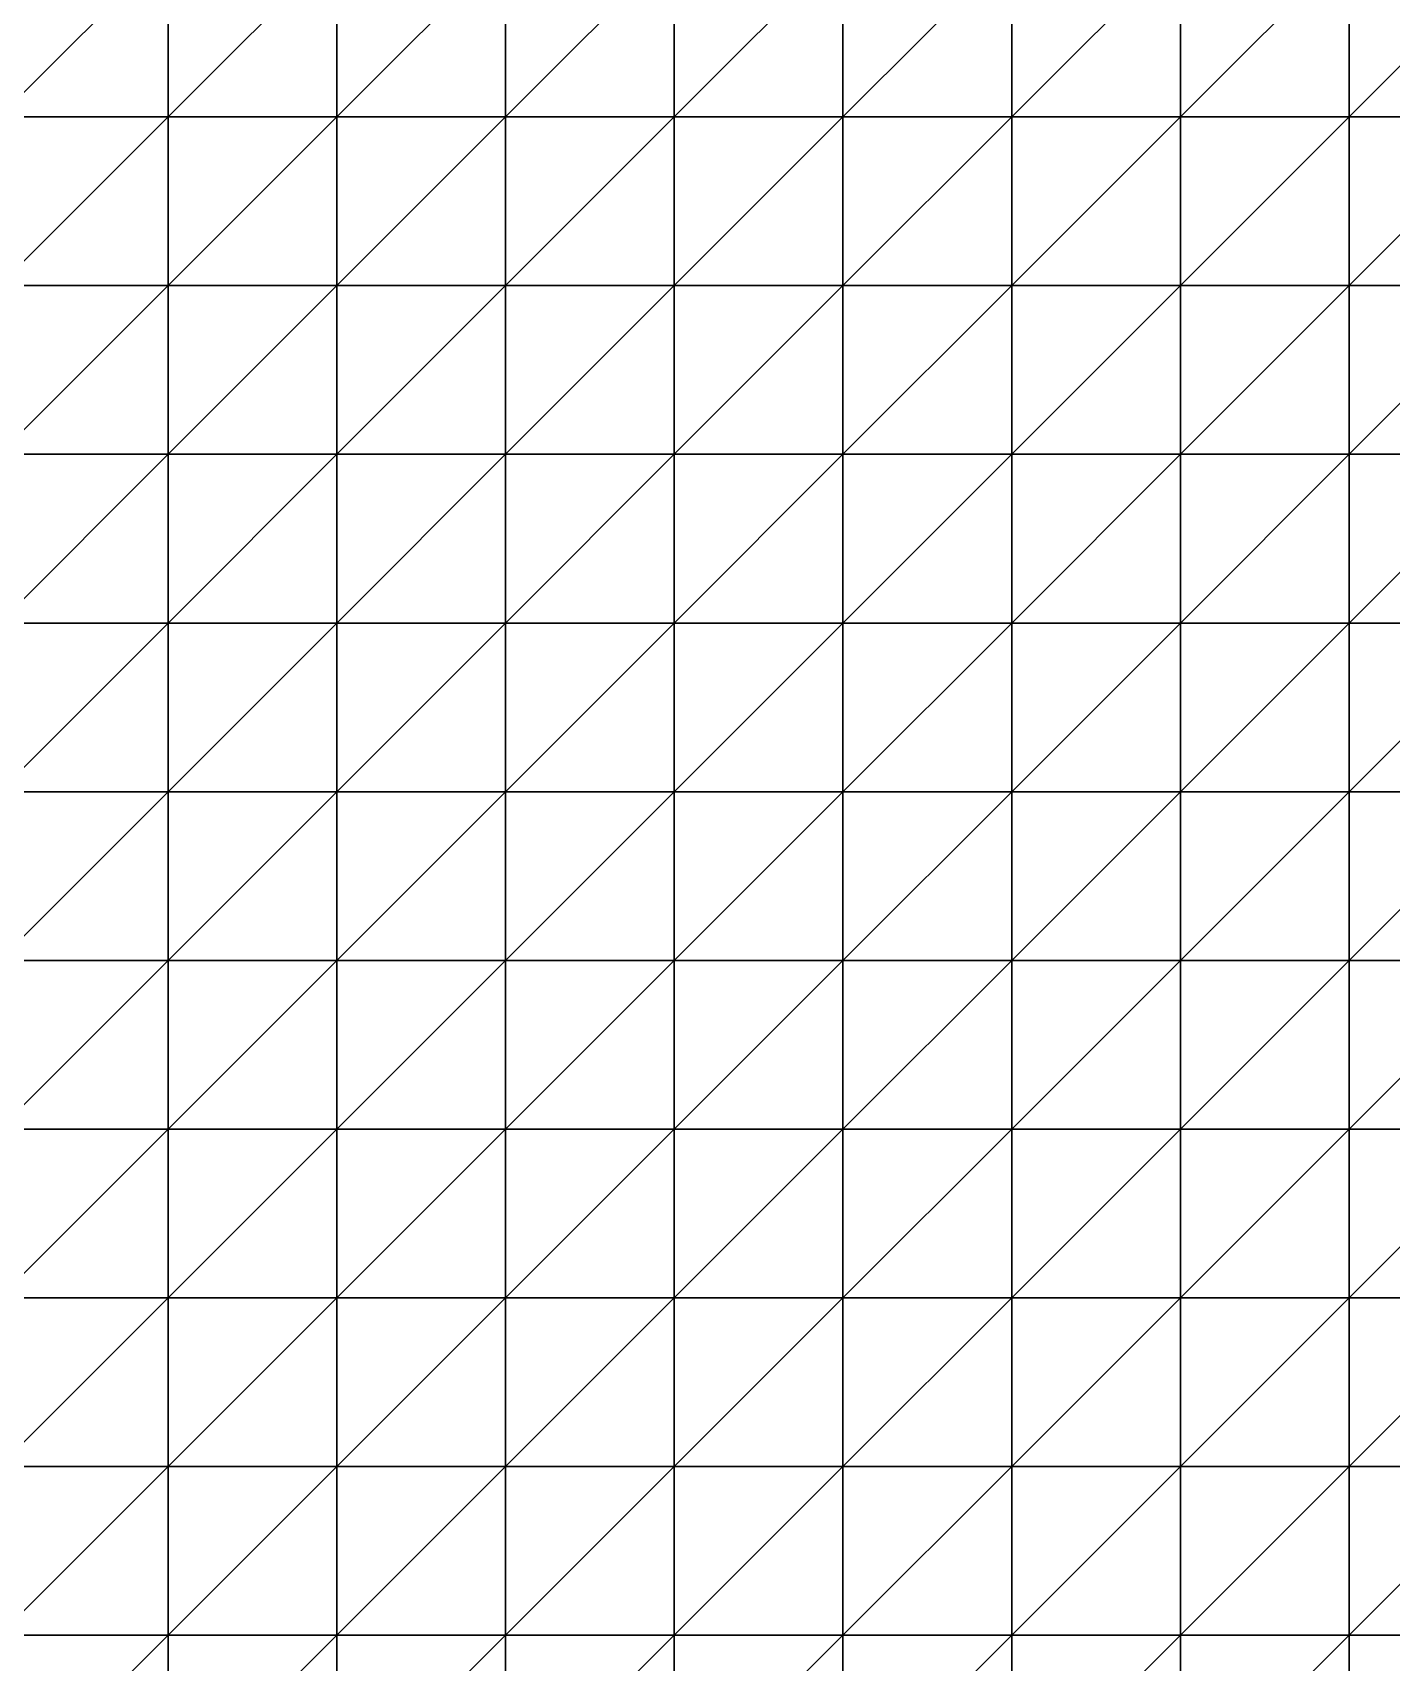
# Model space of a CAD drawing. Extents: x 292020 to 295740, y 4557680 to 4560040.
# Drawn here: x 294024 to 294185, y 4559276.8 to 4559470 of the extents above; entities that cross this region are included whole.
import ezdxf

# ---------------------------------------------------------------- set-up
doc = ezdxf.new("R2010")
doc.units = 0
doc.layers.add('RUN201_4_-_RUN201_NODOMAIN5_20X', color=7, linetype='CONTINUOUS')

msp = doc.modelspace()

# ---------------------------------------------------------------- linework, layer by layer
at = {"layer": 'RUN201_4_-_RUN201_NODOMAIN5_20X'}
for points in [[(294020, 4559480, 1880), (294020, 4559460, 1880), (294040, 4559480, 1880)], [(294040, 4559480, 1880), (294020, 4559460, 1880), (294040, 4559460, 1880)], [(294040, 4559480, 1940), (294020, 4559460, 1940), (294020, 4559480, 1940)], [(294040, 4559460, 1940), (294020, 4559460, 1940), (294040, 4559480, 1940)], [(294040, 4559460, 1880), (294040, 4559460, 1900), (294040, 4559480, 1880)], [(294040, 4559480, 1880), (294040, 4559460, 1900), (294040, 4559480, 1900)], [(294040, 4559480, 1900), (294040, 4559460, 1900), (294060, 4559480, 1900)], [(294060, 4559480, 1900), (294040, 4559460, 1900), (294060, 4559460, 1900)], [(294060, 4559480, 1940), (294040, 4559460, 1940), (294040, 4559480, 1940)], [(294060, 4559460, 1940), (294040, 4559460, 1940), (294060, 4559480, 1940)], [(294060, 4559480, 1900), (294060, 4559460, 1900), (294080, 4559480, 1900)], [(294080, 4559480, 1900), (294060, 4559460, 1900), (294080, 4559460, 1900)], [(294080, 4559480, 1940), (294060, 4559460, 1940), (294060, 4559480, 1940)], [(294080, 4559460, 1940), (294060, 4559460, 1940), (294080, 4559480, 1940)], [(294080, 4559480, 1900), (294080, 4559460, 1900), (294100, 4559480, 1900)], [(294100, 4559480, 1900), (294080, 4559460, 1900), (294100, 4559460, 1900)], [(294100, 4559480, 1940), (294080, 4559460, 1940), (294080, 4559480, 1940)], [(294100, 4559460, 1940), (294080, 4559460, 1940), (294100, 4559480, 1940)], [(294100, 4559480, 1900), (294100, 4559460, 1900), (294120, 4559480, 1900)], [(294120, 4559480, 1900), (294100, 4559460, 1900), (294120, 4559460, 1900)], [(294120, 4559480, 1940), (294100, 4559460, 1940), (294100, 4559480, 1940)], [(294120, 4559460, 1940), (294100, 4559460, 1940), (294120, 4559480, 1940)], [(294120, 4559480, 1900), (294120, 4559460, 1900), (294140, 4559480, 1900)], [(294140, 4559480, 1900), (294120, 4559460, 1900), (294140, 4559460, 1900)], [(294140, 4559480, 1940), (294120, 4559460, 1940), (294120, 4559480, 1940)], [(294140, 4559460, 1940), (294120, 4559460, 1940), (294140, 4559480, 1940)], [(294140, 4559480, 1880), (294140, 4559460, 1880), (294160, 4559480, 1880)], [(294160, 4559480, 1880), (294140, 4559460, 1880), (294160, 4559460, 1880)], [(294140, 4559480, 1880), (294140, 4559460, 1900), (294140, 4559460, 1880)], [(294140, 4559480, 1900), (294140, 4559460, 1900), (294140, 4559480, 1880)], [(294160, 4559480, 1940), (294140, 4559460, 1940), (294140, 4559480, 1940)], [(294160, 4559460, 1940), (294140, 4559460, 1940), (294160, 4559480, 1940)], [(294160, 4559480, 1880), (294160, 4559460, 1880), (294180, 4559480, 1880)], [(294180, 4559480, 1880), (294160, 4559460, 1880), (294180, 4559460, 1880)], [(294180, 4559480, 1920), (294160, 4559460, 1920), (294160, 4559480, 1920)], [(294180, 4559460, 1920), (294160, 4559460, 1920), (294180, 4559480, 1920)], [(294160, 4559460, 1920), (294160, 4559460, 1940), (294160, 4559480, 1920)], [(294160, 4559480, 1920), (294160, 4559460, 1940), (294160, 4559480, 1940)], [(294180, 4559480, 1860), (294180, 4559460, 1860), (294200, 4559480, 1860)], [(294200, 4559480, 1860), (294180, 4559460, 1860), (294200, 4559460, 1860)], [(294180, 4559480, 1860), (294180, 4559460, 1880), (294180, 4559460, 1860)], [(294180, 4559480, 1880), (294180, 4559460, 1880), (294180, 4559480, 1860)], [(294200, 4559480, 1920), (294180, 4559460, 1920), (294180, 4559480, 1920)], [(294200, 4559460, 1920), (294180, 4559460, 1920), (294200, 4559480, 1920)], [(294020, 4559460, 1860), (294020, 4559440, 1860), (294040, 4559460, 1860)], [(294040, 4559460, 1860), (294020, 4559440, 1860), (294040, 4559440, 1860)], [(294040, 4559460, 1860), (294020, 4559460, 1880), (294020, 4559460, 1860)], [(294040, 4559460, 1880), (294020, 4559460, 1880), (294040, 4559460, 1860)], [(294040, 4559460, 1940), (294020, 4559440, 1940), (294020, 4559460, 1940)], [(294040, 4559440, 1940), (294020, 4559440, 1940), (294040, 4559460, 1940)], [(294040, 4559440, 1860), (294040, 4559440, 1880), (294040, 4559460, 1860)], [(294040, 4559460, 1860), (294040, 4559440, 1880), (294040, 4559460, 1880)], [(294040, 4559460, 1880), (294040, 4559440, 1880), (294060, 4559460, 1880)], [(294060, 4559460, 1880), (294040, 4559440, 1880), (294060, 4559440, 1880)], [(294060, 4559460, 1880), (294040, 4559460, 1900), (294040, 4559460, 1880)], [(294060, 4559460, 1900), (294040, 4559460, 1900), (294060, 4559460, 1880)], [(294060, 4559460, 1940), (294040, 4559440, 1940), (294040, 4559460, 1940)], [(294060, 4559440, 1940), (294040, 4559440, 1940), (294060, 4559460, 1940)], [(294060, 4559460, 1880), (294060, 4559440, 1880), (294080, 4559460, 1880)], [(294080, 4559460, 1880), (294060, 4559440, 1880), (294080, 4559440, 1880)], [(294080, 4559460, 1880), (294060, 4559460, 1900), (294060, 4559460, 1880)], [(294080, 4559460, 1900), (294060, 4559460, 1900), (294080, 4559460, 1880)], [(294080, 4559460, 1940), (294060, 4559440, 1940), (294060, 4559460, 1940)], [(294080, 4559440, 1940), (294060, 4559440, 1940), (294080, 4559460, 1940)], [(294080, 4559460, 1880), (294080, 4559440, 1880), (294100, 4559460, 1880)], [(294100, 4559460, 1880), (294080, 4559440, 1880), (294100, 4559440, 1880)], [(294100, 4559460, 1880), (294080, 4559460, 1900), (294080, 4559460, 1880)], [(294100, 4559460, 1900), (294080, 4559460, 1900), (294100, 4559460, 1880)], [(294100, 4559460, 1940), (294080, 4559440, 1940), (294080, 4559460, 1940)], [(294100, 4559440, 1940), (294080, 4559440, 1940), (294100, 4559460, 1940)], [(294100, 4559440, 1880), (294100, 4559440, 1900), (294100, 4559460, 1880)], [(294100, 4559460, 1880), (294100, 4559440, 1900), (294100, 4559460, 1900)], [(294100, 4559460, 1900), (294100, 4559440, 1900), (294120, 4559460, 1900)], [(294120, 4559460, 1900), (294100, 4559440, 1900), (294120, 4559440, 1900)], [(294120, 4559460, 1940), (294100, 4559440, 1940), (294100, 4559460, 1940)], [(294120, 4559440, 1940), (294100, 4559440, 1940), (294120, 4559460, 1940)], [(294120, 4559460, 1900), (294120, 4559440, 1900), (294140, 4559460, 1900)], [(294140, 4559460, 1900), (294120, 4559440, 1900), (294140, 4559440, 1900)], [(294140, 4559460, 1940), (294120, 4559440, 1940), (294120, 4559460, 1940)], [(294140, 4559440, 1940), (294120, 4559440, 1940), (294140, 4559460, 1940)], [(294140, 4559460, 1880), (294140, 4559440, 1880), (294160, 4559460, 1880)], [(294160, 4559460, 1880), (294140, 4559440, 1880), (294160, 4559440, 1880)], [(294140, 4559460, 1880), (294140, 4559440, 1900), (294140, 4559440, 1880)], [(294140, 4559460, 1900), (294140, 4559440, 1900), (294140, 4559460, 1880)], [(294160, 4559460, 1940), (294140, 4559440, 1940), (294140, 4559460, 1940)], [(294160, 4559440, 1940), (294140, 4559440, 1940), (294160, 4559460, 1940)], [(294160, 4559460, 1860), (294160, 4559440, 1860), (294180, 4559460, 1860)], [(294180, 4559460, 1860), (294160, 4559440, 1860), (294180, 4559440, 1860)], [(294180, 4559460, 1860), (294160, 4559460, 1880), (294160, 4559460, 1860)], [(294180, 4559460, 1880), (294160, 4559460, 1880), (294180, 4559460, 1860)], [(294160, 4559460, 1860), (294160, 4559440, 1880), (294160, 4559440, 1860)], [(294160, 4559460, 1880), (294160, 4559440, 1880), (294160, 4559460, 1860)], [(294180, 4559460, 1920), (294160, 4559440, 1920), (294160, 4559460, 1920)], [(294180, 4559440, 1920), (294160, 4559440, 1920), (294180, 4559460, 1920)], [(294160, 4559440, 1920), (294160, 4559440, 1940), (294160, 4559460, 1920)], [(294160, 4559460, 1920), (294160, 4559440, 1940), (294160, 4559460, 1940)], [(294180, 4559460, 1840), (294180, 4559440, 1840), (294200, 4559460, 1840)], [(294200, 4559460, 1840), (294180, 4559440, 1840), (294200, 4559440, 1840)], [(294200, 4559460, 1840), (294180, 4559460, 1860), (294180, 4559460, 1840)], [(294200, 4559460, 1860), (294180, 4559460, 1860), (294200, 4559460, 1840)], [(294180, 4559460, 1840), (294180, 4559440, 1860), (294180, 4559440, 1840)], [(294180, 4559460, 1860), (294180, 4559440, 1860), (294180, 4559460, 1840)], [(294200, 4559460, 1920), (294180, 4559440, 1920), (294180, 4559460, 1920)], [(294200, 4559440, 1920), (294180, 4559440, 1920), (294200, 4559460, 1920)], [(294020, 4559440, 1840), (294020, 4559420, 1840), (294040, 4559440, 1840)], [(294040, 4559440, 1840), (294020, 4559420, 1840), (294040, 4559420, 1840)], [(294040, 4559440, 1840), (294020, 4559440, 1860), (294020, 4559440, 1840)], [(294040, 4559440, 1860), (294020, 4559440, 1860), (294040, 4559440, 1840)], [(294040, 4559440, 1940), (294020, 4559420, 1940), (294020, 4559440, 1940)], [(294040, 4559420, 1940), (294020, 4559420, 1940), (294040, 4559440, 1940)], [(294040, 4559420, 1840), (294040, 4559420, 1860), (294040, 4559440, 1840)], [(294040, 4559440, 1840), (294040, 4559420, 1860), (294040, 4559440, 1860)], [(294040, 4559440, 1860), (294040, 4559420, 1860), (294060, 4559440, 1860)], [(294060, 4559440, 1860), (294040, 4559420, 1860), (294060, 4559420, 1860)], [(294060, 4559440, 1860), (294040, 4559440, 1880), (294040, 4559440, 1860)], [(294060, 4559440, 1880), (294040, 4559440, 1880), (294060, 4559440, 1860)], [(294060, 4559440, 1940), (294040, 4559420, 1940), (294040, 4559440, 1940)], [(294060, 4559420, 1940), (294040, 4559420, 1940), (294060, 4559440, 1940)], [(294060, 4559440, 1860), (294060, 4559420, 1860), (294080, 4559440, 1860)], [(294080, 4559440, 1860), (294060, 4559420, 1860), (294080, 4559420, 1860)], [(294080, 4559440, 1860), (294060, 4559440, 1880), (294060, 4559440, 1860)], [(294080, 4559440, 1880), (294060, 4559440, 1880), (294080, 4559440, 1860)], [(294080, 4559440, 1940), (294060, 4559420, 1940), (294060, 4559440, 1940)], [(294080, 4559420, 1940), (294060, 4559420, 1940), (294080, 4559440, 1940)], [(294080, 4559420, 1860), (294080, 4559420, 1880), (294080, 4559440, 1860)], [(294080, 4559440, 1860), (294080, 4559420, 1880), (294080, 4559440, 1880)], [(294080, 4559440, 1880), (294080, 4559420, 1880), (294100, 4559440, 1880)], [(294100, 4559440, 1880), (294080, 4559420, 1880), (294100, 4559420, 1880)], [(294100, 4559440, 1940), (294080, 4559420, 1940), (294080, 4559440, 1940)], [(294100, 4559420, 1940), (294080, 4559420, 1940), (294100, 4559440, 1940)], [(294100, 4559440, 1880), (294100, 4559420, 1880), (294120, 4559440, 1880)], [(294120, 4559440, 1880), (294100, 4559420, 1880), (294120, 4559420, 1880)], [(294120, 4559440, 1880), (294100, 4559440, 1900), (294100, 4559440, 1880)], [(294120, 4559440, 1900), (294100, 4559440, 1900), (294120, 4559440, 1880)], [(294120, 4559440, 1940), (294100, 4559420, 1940), (294100, 4559440, 1940)], [(294120, 4559420, 1940), (294100, 4559420, 1940), (294120, 4559440, 1940)], [(294120, 4559420, 1880), (294120, 4559420, 1900), (294120, 4559440, 1880)], [(294120, 4559440, 1880), (294120, 4559420, 1900), (294120, 4559440, 1900)], [(294120, 4559440, 1900), (294120, 4559420, 1900), (294140, 4559440, 1900)], [(294140, 4559440, 1900), (294120, 4559420, 1900), (294140, 4559420, 1900)], [(294140, 4559440, 1940), (294120, 4559420, 1940), (294120, 4559440, 1940)], [(294140, 4559420, 1940), (294120, 4559420, 1940), (294140, 4559440, 1940)], [(294140, 4559440, 1880), (294140, 4559420, 1880), (294160, 4559440, 1880)], [(294160, 4559440, 1880), (294140, 4559420, 1880), (294160, 4559420, 1880)], [(294140, 4559440, 1880), (294140, 4559420, 1900), (294140, 4559420, 1880)], [(294140, 4559440, 1900), (294140, 4559420, 1900), (294140, 4559440, 1880)], [(294160, 4559440, 1940), (294140, 4559420, 1940), (294140, 4559440, 1940)], [(294160, 4559420, 1940), (294140, 4559420, 1940), (294160, 4559440, 1940)], [(294160, 4559440, 1860), (294160, 4559420, 1860), (294180, 4559440, 1860)], [(294180, 4559440, 1860), (294160, 4559420, 1860), (294180, 4559420, 1860)], [(294160, 4559440, 1860), (294160, 4559420, 1880), (294160, 4559420, 1860)], [(294160, 4559440, 1880), (294160, 4559420, 1880), (294160, 4559440, 1860)], [(294180, 4559440, 1920), (294160, 4559420, 1920), (294160, 4559440, 1920)], [(294180, 4559420, 1920), (294160, 4559420, 1920), (294180, 4559440, 1920)], [(294160, 4559420, 1920), (294160, 4559420, 1940), (294160, 4559440, 1920)], [(294160, 4559440, 1920), (294160, 4559420, 1940), (294160, 4559440, 1940)], [(294180, 4559440, 1840), (294180, 4559420, 1840), (294200, 4559440, 1840)], [(294200, 4559440, 1840), (294180, 4559420, 1840), (294200, 4559420, 1840)], [(294180, 4559440, 1840), (294180, 4559420, 1860), (294180, 4559420, 1840)], [(294180, 4559440, 1860), (294180, 4559420, 1860), (294180, 4559440, 1840)], [(294200, 4559440, 1920), (294180, 4559420, 1920), (294180, 4559440, 1920)], [(294200, 4559420, 1920), (294180, 4559420, 1920), (294200, 4559440, 1920)], [(294020, 4559420, 1820), (294020, 4559400, 1820), (294040, 4559420, 1820)], [(294040, 4559420, 1820), (294020, 4559400, 1820), (294040, 4559400, 1820)], [(294040, 4559420, 1820), (294020, 4559420, 1840), (294020, 4559420, 1820)], [(294040, 4559420, 1840), (294020, 4559420, 1840), (294040, 4559420, 1820)], [(294040, 4559420, 1940), (294020, 4559400, 1940), (294020, 4559420, 1940)], [(294040, 4559400, 1940), (294020, 4559400, 1940), (294040, 4559420, 1940)], [(294040, 4559400, 1820), (294040, 4559400, 1840), (294040, 4559420, 1820)], [(294040, 4559420, 1820), (294040, 4559400, 1840), (294040, 4559420, 1840)], [(294040, 4559420, 1840), (294040, 4559400, 1840), (294060, 4559420, 1840)], [(294060, 4559420, 1840), (294040, 4559400, 1840), (294060, 4559400, 1840)], [(294060, 4559420, 1840), (294040, 4559420, 1860), (294040, 4559420, 1840)], [(294060, 4559420, 1860), (294040, 4559420, 1860), (294060, 4559420, 1840)], [(294060, 4559420, 1940), (294040, 4559400, 1940), (294040, 4559420, 1940)], [(294060, 4559400, 1940), (294040, 4559400, 1940), (294060, 4559420, 1940)], [(294060, 4559420, 1840), (294060, 4559400, 1840), (294080, 4559420, 1840)], [(294080, 4559420, 1840), (294060, 4559400, 1840), (294080, 4559400, 1840)], [(294080, 4559420, 1840), (294060, 4559420, 1860), (294060, 4559420, 1840)], [(294080, 4559420, 1860), (294060, 4559420, 1860), (294080, 4559420, 1840)], [(294080, 4559420, 1940), (294060, 4559400, 1940), (294060, 4559420, 1940)], [(294080, 4559400, 1940), (294060, 4559400, 1940), (294080, 4559420, 1940)], [(294080, 4559400, 1840), (294080, 4559400, 1860), (294080, 4559420, 1840)], [(294080, 4559420, 1840), (294080, 4559400, 1860), (294080, 4559420, 1860)], [(294080, 4559420, 1860), (294080, 4559400, 1860), (294100, 4559420, 1860)], [(294100, 4559420, 1860), (294080, 4559400, 1860), (294100, 4559400, 1860)], [(294100, 4559420, 1860), (294080, 4559420, 1880), (294080, 4559420, 1860)], [(294100, 4559420, 1880), (294080, 4559420, 1880), (294100, 4559420, 1860)], [(294100, 4559420, 1940), (294080, 4559400, 1940), (294080, 4559420, 1940)], [(294100, 4559400, 1940), (294080, 4559400, 1940), (294100, 4559420, 1940)], [(294100, 4559400, 1860), (294100, 4559400, 1880), (294100, 4559420, 1860)], [(294100, 4559420, 1860), (294100, 4559400, 1880), (294100, 4559420, 1880)], [(294100, 4559420, 1880), (294100, 4559400, 1880), (294120, 4559420, 1880)], [(294120, 4559420, 1880), (294100, 4559400, 1880), (294120, 4559400, 1880)], [(294120, 4559420, 1940), (294100, 4559400, 1940), (294100, 4559420, 1940)], [(294120, 4559400, 1940), (294100, 4559400, 1940), (294120, 4559420, 1940)], [(294120, 4559420, 1880), (294120, 4559400, 1880), (294140, 4559420, 1880)], [(294140, 4559420, 1880), (294120, 4559400, 1880), (294140, 4559400, 1880)], [(294140, 4559420, 1880), (294120, 4559420, 1900), (294120, 4559420, 1880)], [(294140, 4559420, 1900), (294120, 4559420, 1900), (294140, 4559420, 1880)], [(294140, 4559420, 1940), (294120, 4559400, 1940), (294120, 4559420, 1940)], [(294140, 4559400, 1940), (294120, 4559400, 1940), (294140, 4559420, 1940)], [(294140, 4559420, 1860), (294140, 4559400, 1860), (294160, 4559420, 1860)], [(294160, 4559420, 1860), (294140, 4559400, 1860), (294160, 4559400, 1860)], [(294160, 4559420, 1860), (294140, 4559420, 1880), (294140, 4559420, 1860)], [(294160, 4559420, 1880), (294140, 4559420, 1880), (294160, 4559420, 1860)], [(294140, 4559420, 1860), (294140, 4559400, 1880), (294140, 4559400, 1860)], [(294140, 4559420, 1880), (294140, 4559400, 1880), (294140, 4559420, 1860)], [(294160, 4559420, 1920), (294140, 4559400, 1920), (294140, 4559420, 1920)], [(294160, 4559400, 1920), (294140, 4559400, 1920), (294160, 4559420, 1920)], [(294140, 4559400, 1920), (294140, 4559400, 1940), (294140, 4559420, 1920)], [(294140, 4559420, 1920), (294140, 4559400, 1940), (294140, 4559420, 1940)], [(294140, 4559420, 1920), (294140, 4559420, 1940), (294160, 4559420, 1920)], [(294160, 4559420, 1920), (294140, 4559420, 1940), (294160, 4559420, 1940)], [(294160, 4559420, 1840), (294160, 4559400, 1840), (294180, 4559420, 1840)], [(294180, 4559420, 1840), (294160, 4559400, 1840), (294180, 4559400, 1840)], [(294180, 4559420, 1840), (294160, 4559420, 1860), (294160, 4559420, 1840)], [(294180, 4559420, 1860), (294160, 4559420, 1860), (294180, 4559420, 1840)], [(294160, 4559420, 1840), (294160, 4559400, 1860), (294160, 4559400, 1840)], [(294160, 4559420, 1860), (294160, 4559400, 1860), (294160, 4559420, 1840)], [(294180, 4559420, 1920), (294160, 4559400, 1920), (294160, 4559420, 1920)], [(294180, 4559400, 1920), (294160, 4559400, 1920), (294180, 4559420, 1920)], [(294180, 4559420, 1820), (294180, 4559400, 1820), (294200, 4559420, 1820)], [(294200, 4559420, 1820), (294180, 4559400, 1820), (294200, 4559400, 1820)], [(294200, 4559420, 1820), (294180, 4559420, 1840), (294180, 4559420, 1820)], [(294200, 4559420, 1840), (294180, 4559420, 1840), (294200, 4559420, 1820)], [(294180, 4559420, 1820), (294180, 4559400, 1840), (294180, 4559400, 1820)], [(294180, 4559420, 1840), (294180, 4559400, 1840), (294180, 4559420, 1820)], [(294200, 4559420, 1920), (294180, 4559400, 1920), (294180, 4559420, 1920)], [(294200, 4559400, 1920), (294180, 4559400, 1920), (294200, 4559420, 1920)], [(294020, 4559400, 1800), (294020, 4559380, 1800), (294040, 4559400, 1800)], [(294040, 4559400, 1800), (294020, 4559380, 1800), (294040, 4559380, 1800)], [(294040, 4559400, 1800), (294020, 4559400, 1820), (294020, 4559400, 1800)], [(294040, 4559400, 1820), (294020, 4559400, 1820), (294040, 4559400, 1800)], [(294040, 4559400, 1940), (294020, 4559380, 1940), (294020, 4559400, 1940)], [(294040, 4559380, 1940), (294020, 4559380, 1940), (294040, 4559400, 1940)], [(294040, 4559380, 1800), (294040, 4559380, 1820), (294040, 4559400, 1800)], [(294040, 4559400, 1800), (294040, 4559380, 1820), (294040, 4559400, 1820)], [(294040, 4559400, 1820), (294040, 4559380, 1820), (294060, 4559400, 1820)], [(294060, 4559400, 1820), (294040, 4559380, 1820), (294060, 4559380, 1820)], [(294060, 4559400, 1820), (294040, 4559400, 1840), (294040, 4559400, 1820)], [(294060, 4559400, 1840), (294040, 4559400, 1840), (294060, 4559400, 1820)], [(294060, 4559400, 1940), (294040, 4559380, 1940), (294040, 4559400, 1940)], [(294060, 4559380, 1940), (294040, 4559380, 1940), (294060, 4559400, 1940)], [(294060, 4559380, 1820), (294060, 4559380, 1840), (294060, 4559400, 1820)], [(294060, 4559400, 1820), (294060, 4559380, 1840), (294060, 4559400, 1840)], [(294060, 4559400, 1840), (294060, 4559380, 1840), (294080, 4559400, 1840)], [(294080, 4559400, 1840), (294060, 4559380, 1840), (294080, 4559380, 1840)], [(294080, 4559400, 1940), (294060, 4559380, 1940), (294060, 4559400, 1940)], [(294080, 4559380, 1940), (294060, 4559380, 1940), (294080, 4559400, 1940)], [(294080, 4559400, 1840), (294080, 4559380, 1840), (294100, 4559400, 1840)], [(294100, 4559400, 1840), (294080, 4559380, 1840), (294100, 4559380, 1840)], [(294100, 4559400, 1840), (294080, 4559400, 1860), (294080, 4559400, 1840)], [(294100, 4559400, 1860), (294080, 4559400, 1860), (294100, 4559400, 1840)], [(294100, 4559400, 1940), (294080, 4559380, 1940), (294080, 4559400, 1940)], [(294100, 4559380, 1940), (294080, 4559380, 1940), (294100, 4559400, 1940)], [(294100, 4559380, 1840), (294100, 4559380, 1860), (294100, 4559400, 1840)], [(294100, 4559400, 1840), (294100, 4559380, 1860), (294100, 4559400, 1860)], [(294100, 4559400, 1860), (294100, 4559380, 1860), (294120, 4559400, 1860)], [(294120, 4559400, 1860), (294100, 4559380, 1860), (294120, 4559380, 1860)], [(294120, 4559400, 1860), (294100, 4559400, 1880), (294100, 4559400, 1860)], [(294120, 4559400, 1880), (294100, 4559400, 1880), (294120, 4559400, 1860)], [(294120, 4559400, 1940), (294100, 4559380, 1940), (294100, 4559400, 1940)], [(294120, 4559380, 1940), (294100, 4559380, 1940), (294120, 4559400, 1940)], [(294120, 4559400, 1860), (294120, 4559380, 1860), (294140, 4559400, 1860)], [(294140, 4559400, 1860), (294120, 4559380, 1860), (294140, 4559380, 1860)], [(294140, 4559400, 1860), (294120, 4559400, 1880), (294120, 4559400, 1860)], [(294140, 4559400, 1880), (294120, 4559400, 1880), (294140, 4559400, 1860)], [(294140, 4559400, 1940), (294120, 4559380, 1940), (294120, 4559400, 1940)], [(294140, 4559380, 1940), (294120, 4559380, 1940), (294140, 4559400, 1940)], [(294140, 4559400, 1860), (294140, 4559380, 1860), (294160, 4559400, 1860)], [(294160, 4559400, 1860), (294140, 4559380, 1860), (294160, 4559380, 1860)], [(294160, 4559400, 1920), (294140, 4559380, 1920), (294140, 4559400, 1920)], [(294160, 4559380, 1920), (294140, 4559380, 1920), (294160, 4559400, 1920)], [(294140, 4559380, 1920), (294140, 4559380, 1940), (294140, 4559400, 1920)], [(294140, 4559400, 1920), (294140, 4559380, 1940), (294140, 4559400, 1940)], [(294160, 4559400, 1840), (294160, 4559380, 1840), (294180, 4559400, 1840)], [(294180, 4559400, 1840), (294160, 4559380, 1840), (294180, 4559380, 1840)], [(294160, 4559400, 1840), (294160, 4559380, 1860), (294160, 4559380, 1840)], [(294160, 4559400, 1860), (294160, 4559380, 1860), (294160, 4559400, 1840)], [(294180, 4559400, 1920), (294160, 4559380, 1920), (294160, 4559400, 1920)], [(294180, 4559380, 1920), (294160, 4559380, 1920), (294180, 4559400, 1920)], [(294180, 4559400, 1820), (294180, 4559380, 1820), (294200, 4559400, 1820)], [(294200, 4559400, 1820), (294180, 4559380, 1820), (294200, 4559380, 1820)], [(294180, 4559400, 1820), (294180, 4559380, 1840), (294180, 4559380, 1820)], [(294180, 4559400, 1840), (294180, 4559380, 1840), (294180, 4559400, 1820)], [(294200, 4559400, 1920), (294180, 4559380, 1920), (294180, 4559400, 1920)], [(294200, 4559380, 1920), (294180, 4559380, 1920), (294200, 4559400, 1920)], [(294020, 4559380, 1780), (294020, 4559360, 1780), (294040, 4559380, 1780)], [(294040, 4559380, 1780), (294020, 4559360, 1780), (294040, 4559360, 1780)], [(294040, 4559380, 1780), (294020, 4559380, 1800), (294020, 4559380, 1780)], [(294040, 4559380, 1800), (294020, 4559380, 1800), (294040, 4559380, 1780)], [(294040, 4559380, 1940), (294020, 4559360, 1940), (294020, 4559380, 1940)], [(294040, 4559360, 1940), (294020, 4559360, 1940), (294040, 4559380, 1940)], [(294040, 4559360, 1780), (294040, 4559360, 1800), (294040, 4559380, 1780)], [(294040, 4559380, 1780), (294040, 4559360, 1800), (294040, 4559380, 1800)], [(294040, 4559380, 1800), (294040, 4559360, 1800), (294060, 4559380, 1800)], [(294060, 4559380, 1800), (294040, 4559360, 1800), (294060, 4559360, 1800)], [(294060, 4559380, 1800), (294040, 4559380, 1820), (294040, 4559380, 1800)], [(294060, 4559380, 1820), (294040, 4559380, 1820), (294060, 4559380, 1800)], [(294060, 4559380, 1940), (294040, 4559360, 1940), (294040, 4559380, 1940)], [(294060, 4559360, 1940), (294040, 4559360, 1940), (294060, 4559380, 1940)], [(294060, 4559360, 1800), (294060, 4559360, 1820), (294060, 4559380, 1800)], [(294060, 4559380, 1800), (294060, 4559360, 1820), (294060, 4559380, 1820)], [(294060, 4559380, 1820), (294060, 4559360, 1820), (294080, 4559380, 1820)], [(294080, 4559380, 1820), (294060, 4559360, 1820), (294080, 4559360, 1820)], [(294080, 4559380, 1820), (294060, 4559380, 1840), (294060, 4559380, 1820)], [(294080, 4559380, 1840), (294060, 4559380, 1840), (294080, 4559380, 1820)], [(294080, 4559380, 1940), (294060, 4559360, 1940), (294060, 4559380, 1940)], [(294080, 4559360, 1940), (294060, 4559360, 1940), (294080, 4559380, 1940)], [(294080, 4559360, 1820), (294080, 4559360, 1840), (294080, 4559380, 1820)], [(294080, 4559380, 1820), (294080, 4559360, 1840), (294080, 4559380, 1840)], [(294080, 4559380, 1840), (294080, 4559360, 1840), (294100, 4559380, 1840)], [(294100, 4559380, 1840), (294080, 4559360, 1840), (294100, 4559360, 1840)], [(294100, 4559380, 1940), (294080, 4559360, 1940), (294080, 4559380, 1940)], [(294100, 4559360, 1940), (294080, 4559360, 1940), (294100, 4559380, 1940)], [(294100, 4559380, 1840), (294100, 4559360, 1840), (294120, 4559380, 1840)], [(294120, 4559380, 1840), (294100, 4559360, 1840), (294120, 4559360, 1840)], [(294120, 4559380, 1840), (294100, 4559380, 1860), (294100, 4559380, 1840)], [(294120, 4559380, 1860), (294100, 4559380, 1860), (294120, 4559380, 1840)], [(294120, 4559380, 1940), (294100, 4559360, 1940), (294100, 4559380, 1940)], [(294120, 4559360, 1940), (294100, 4559360, 1940), (294120, 4559380, 1940)], [(294120, 4559360, 1840), (294120, 4559360, 1860), (294120, 4559380, 1840)], [(294120, 4559380, 1840), (294120, 4559360, 1860), (294120, 4559380, 1860)], [(294120, 4559380, 1860), (294120, 4559360, 1860), (294140, 4559380, 1860)], [(294140, 4559380, 1860), (294120, 4559360, 1860), (294140, 4559360, 1860)], [(294140, 4559380, 1940), (294120, 4559360, 1940), (294120, 4559380, 1940)], [(294140, 4559360, 1940), (294120, 4559360, 1940), (294140, 4559380, 1940)], [(294140, 4559380, 1840), (294140, 4559360, 1840), (294160, 4559380, 1840)], [(294160, 4559380, 1840), (294140, 4559360, 1840), (294160, 4559360, 1840)], [(294160, 4559380, 1840), (294140, 4559380, 1860), (294140, 4559380, 1840)], [(294160, 4559380, 1860), (294140, 4559380, 1860), (294160, 4559380, 1840)], [(294140, 4559380, 1840), (294140, 4559360, 1860), (294140, 4559360, 1840)], [(294140, 4559380, 1860), (294140, 4559360, 1860), (294140, 4559380, 1840)], [(294160, 4559380, 1920), (294140, 4559360, 1920), (294140, 4559380, 1920)], [(294160, 4559360, 1920), (294140, 4559360, 1920), (294160, 4559380, 1920)], [(294140, 4559360, 1920), (294140, 4559360, 1940), (294140, 4559380, 1920)], [(294140, 4559380, 1920), (294140, 4559360, 1940), (294140, 4559380, 1940)], [(294160, 4559380, 1820), (294160, 4559360, 1820), (294180, 4559380, 1820)], [(294180, 4559380, 1820), (294160, 4559360, 1820), (294180, 4559360, 1820)], [(294180, 4559380, 1820), (294160, 4559380, 1840), (294160, 4559380, 1820)], [(294180, 4559380, 1840), (294160, 4559380, 1840), (294180, 4559380, 1820)], [(294160, 4559380, 1820), (294160, 4559360, 1840), (294160, 4559360, 1820)], [(294160, 4559380, 1840), (294160, 4559360, 1840), (294160, 4559380, 1820)], [(294180, 4559380, 1920), (294160, 4559360, 1920), (294160, 4559380, 1920)], [(294180, 4559360, 1920), (294160, 4559360, 1920), (294180, 4559380, 1920)], [(294180, 4559380, 1800), (294180, 4559360, 1800), (294200, 4559380, 1800)], [(294200, 4559380, 1800), (294180, 4559360, 1800), (294200, 4559360, 1800)], [(294200, 4559380, 1800), (294180, 4559380, 1820), (294180, 4559380, 1800)], [(294200, 4559380, 1820), (294180, 4559380, 1820), (294200, 4559380, 1800)], [(294180, 4559380, 1800), (294180, 4559360, 1820), (294180, 4559360, 1800)], [(294180, 4559380, 1820), (294180, 4559360, 1820), (294180, 4559380, 1800)], [(294200, 4559380, 1920), (294180, 4559360, 1920), (294180, 4559380, 1920)], [(294200, 4559360, 1920), (294180, 4559360, 1920), (294200, 4559380, 1920)], [(294020, 4559360, 1780), (294020, 4559340, 1780), (294040, 4559360, 1780)], [(294040, 4559360, 1780), (294020, 4559340, 1780), (294040, 4559340, 1780)], [(294040, 4559360, 1920), (294020, 4559340, 1920), (294020, 4559360, 1920)], [(294040, 4559340, 1920), (294020, 4559340, 1920), (294040, 4559360, 1920)], [(294020, 4559360, 1920), (294020, 4559360, 1940), (294040, 4559360, 1920)], [(294040, 4559360, 1920), (294020, 4559360, 1940), (294040, 4559360, 1940)], [(294040, 4559360, 1780), (294040, 4559340, 1780), (294060, 4559360, 1780)], [(294060, 4559360, 1780), (294040, 4559340, 1780), (294060, 4559340, 1780)], [(294060, 4559360, 1780), (294040, 4559360, 1800), (294040, 4559360, 1780)], [(294060, 4559360, 1800), (294040, 4559360, 1800), (294060, 4559360, 1780)], [(294060, 4559360, 1920), (294040, 4559340, 1920), (294040, 4559360, 1920)], [(294060, 4559340, 1920), (294040, 4559340, 1920), (294060, 4559360, 1920)], [(294040, 4559360, 1920), (294040, 4559360, 1940), (294060, 4559360, 1920)], [(294060, 4559360, 1920), (294040, 4559360, 1940), (294060, 4559360, 1940)], [(294060, 4559340, 1780), (294060, 4559340, 1800), (294060, 4559360, 1780)], [(294060, 4559360, 1780), (294060, 4559340, 1800), (294060, 4559360, 1800)], [(294060, 4559360, 1800), (294060, 4559340, 1800), (294080, 4559360, 1800)], [(294080, 4559360, 1800), (294060, 4559340, 1800), (294080, 4559340, 1800)], [(294080, 4559360, 1800), (294060, 4559360, 1820), (294060, 4559360, 1800)], [(294080, 4559360, 1820), (294060, 4559360, 1820), (294080, 4559360, 1800)], [(294080, 4559360, 1920), (294060, 4559340, 1920), (294060, 4559360, 1920)], [(294080, 4559340, 1920), (294060, 4559340, 1920), (294080, 4559360, 1920)], [(294060, 4559360, 1920), (294060, 4559360, 1940), (294080, 4559360, 1920)], [(294080, 4559360, 1920), (294060, 4559360, 1940), (294080, 4559360, 1940)], [(294080, 4559340, 1800), (294080, 4559340, 1820), (294080, 4559360, 1800)], [(294080, 4559360, 1800), (294080, 4559340, 1820), (294080, 4559360, 1820)], [(294080, 4559360, 1820), (294080, 4559340, 1820), (294100, 4559360, 1820)], [(294100, 4559360, 1820), (294080, 4559340, 1820), (294100, 4559340, 1820)], [(294100, 4559360, 1820), (294080, 4559360, 1840), (294080, 4559360, 1820)], [(294100, 4559360, 1840), (294080, 4559360, 1840), (294100, 4559360, 1820)], [(294100, 4559360, 1920), (294080, 4559340, 1920), (294080, 4559360, 1920)], [(294100, 4559340, 1920), (294080, 4559340, 1920), (294100, 4559360, 1920)], [(294080, 4559360, 1920), (294080, 4559360, 1940), (294100, 4559360, 1920)], [(294100, 4559360, 1920), (294080, 4559360, 1940), (294100, 4559360, 1940)], [(294100, 4559360, 1820), (294100, 4559340, 1820), (294120, 4559360, 1820)], [(294120, 4559360, 1820), (294100, 4559340, 1820), (294120, 4559340, 1820)], [(294120, 4559360, 1820), (294100, 4559360, 1840), (294100, 4559360, 1820)], [(294120, 4559360, 1840), (294100, 4559360, 1840), (294120, 4559360, 1820)], [(294120, 4559360, 1920), (294100, 4559340, 1920), (294100, 4559360, 1920)], [(294120, 4559340, 1920), (294100, 4559340, 1920), (294120, 4559360, 1920)], [(294100, 4559360, 1920), (294100, 4559360, 1940), (294120, 4559360, 1920)], [(294120, 4559360, 1920), (294100, 4559360, 1940), (294120, 4559360, 1940)], [(294120, 4559340, 1820), (294120, 4559340, 1840), (294120, 4559360, 1820)], [(294120, 4559360, 1820), (294120, 4559340, 1840), (294120, 4559360, 1840)], [(294120, 4559360, 1840), (294120, 4559340, 1840), (294140, 4559360, 1840)], [(294140, 4559360, 1840), (294120, 4559340, 1840), (294140, 4559340, 1840)], [(294140, 4559360, 1840), (294120, 4559360, 1860), (294120, 4559360, 1840)], [(294140, 4559360, 1860), (294120, 4559360, 1860), (294140, 4559360, 1840)], [(294140, 4559360, 1920), (294120, 4559340, 1920), (294120, 4559360, 1920)], [(294140, 4559340, 1920), (294120, 4559340, 1920), (294140, 4559360, 1920)], [(294120, 4559360, 1920), (294120, 4559360, 1940), (294140, 4559360, 1920)], [(294140, 4559360, 1920), (294120, 4559360, 1940), (294140, 4559360, 1940)], [(294140, 4559360, 1820), (294140, 4559340, 1820), (294160, 4559360, 1820)], [(294160, 4559360, 1820), (294140, 4559340, 1820), (294160, 4559340, 1820)], [(294160, 4559360, 1820), (294140, 4559360, 1840), (294140, 4559360, 1820)], [(294160, 4559360, 1840), (294140, 4559360, 1840), (294160, 4559360, 1820)], [(294140, 4559360, 1820), (294140, 4559340, 1840), (294140, 4559340, 1820)], [(294140, 4559360, 1840), (294140, 4559340, 1840), (294140, 4559360, 1820)], [(294160, 4559360, 1920), (294140, 4559340, 1920), (294140, 4559360, 1920)], [(294160, 4559340, 1920), (294140, 4559340, 1920), (294160, 4559360, 1920)], [(294160, 4559360, 1800), (294160, 4559340, 1800), (294180, 4559360, 1800)], [(294180, 4559360, 1800), (294160, 4559340, 1800), (294180, 4559340, 1800)], [(294180, 4559360, 1800), (294160, 4559360, 1820), (294160, 4559360, 1800)], [(294180, 4559360, 1820), (294160, 4559360, 1820), (294180, 4559360, 1800)], [(294160, 4559360, 1800), (294160, 4559340, 1820), (294160, 4559340, 1800)], [(294160, 4559360, 1820), (294160, 4559340, 1820), (294160, 4559360, 1800)], [(294180, 4559360, 1920), (294160, 4559340, 1920), (294160, 4559360, 1920)], [(294180, 4559340, 1920), (294160, 4559340, 1920), (294180, 4559360, 1920)], [(294180, 4559360, 1800), (294180, 4559340, 1800), (294200, 4559360, 1800)], [(294200, 4559360, 1800), (294180, 4559340, 1800), (294200, 4559340, 1800)], [(294200, 4559360, 1920), (294180, 4559340, 1920), (294180, 4559360, 1920)], [(294200, 4559340, 1920), (294180, 4559340, 1920), (294200, 4559360, 1920)], [(294020, 4559340, 1780), (294020, 4559320, 1780), (294040, 4559340, 1780)], [(294040, 4559340, 1780), (294020, 4559320, 1780), (294040, 4559320, 1780)], [(294040, 4559340, 1920), (294020, 4559320, 1920), (294020, 4559340, 1920)], [(294040, 4559320, 1920), (294020, 4559320, 1920), (294040, 4559340, 1920)], [(294040, 4559340, 1780), (294040, 4559320, 1780), (294060, 4559340, 1780)], [(294060, 4559340, 1780), (294040, 4559320, 1780), (294060, 4559320, 1780)], [(294060, 4559340, 1920), (294040, 4559320, 1920), (294040, 4559340, 1920)], [(294060, 4559320, 1920), (294040, 4559320, 1920), (294060, 4559340, 1920)], [(294060, 4559340, 1780), (294060, 4559320, 1780), (294080, 4559340, 1780)], [(294080, 4559340, 1780), (294060, 4559320, 1780), (294080, 4559320, 1780)], [(294080, 4559340, 1780), (294060, 4559340, 1800), (294060, 4559340, 1780)], [(294080, 4559340, 1800), (294060, 4559340, 1800), (294080, 4559340, 1780)], [(294080, 4559340, 1920), (294060, 4559320, 1920), (294060, 4559340, 1920)], [(294080, 4559320, 1920), (294060, 4559320, 1920), (294080, 4559340, 1920)], [(294080, 4559320, 1780), (294080, 4559320, 1800), (294080, 4559340, 1780)], [(294080, 4559340, 1780), (294080, 4559320, 1800), (294080, 4559340, 1800)], [(294080, 4559340, 1800), (294080, 4559320, 1800), (294100, 4559340, 1800)], [(294100, 4559340, 1800), (294080, 4559320, 1800), (294100, 4559320, 1800)], [(294100, 4559340, 1800), (294080, 4559340, 1820), (294080, 4559340, 1800)], [(294100, 4559340, 1820), (294080, 4559340, 1820), (294100, 4559340, 1800)], [(294100, 4559340, 1920), (294080, 4559320, 1920), (294080, 4559340, 1920)], [(294100, 4559320, 1920), (294080, 4559320, 1920), (294100, 4559340, 1920)], [(294100, 4559340, 1800), (294100, 4559320, 1800), (294120, 4559340, 1800)], [(294120, 4559340, 1800), (294100, 4559320, 1800), (294120, 4559320, 1800)], [(294120, 4559340, 1800), (294100, 4559340, 1820), (294100, 4559340, 1800)], [(294120, 4559340, 1820), (294100, 4559340, 1820), (294120, 4559340, 1800)], [(294120, 4559340, 1920), (294100, 4559320, 1920), (294100, 4559340, 1920)], [(294120, 4559320, 1920), (294100, 4559320, 1920), (294120, 4559340, 1920)], [(294120, 4559320, 1800), (294120, 4559320, 1820), (294120, 4559340, 1800)], [(294120, 4559340, 1800), (294120, 4559320, 1820), (294120, 4559340, 1820)], [(294120, 4559340, 1820), (294120, 4559320, 1820), (294140, 4559340, 1820)], [(294140, 4559340, 1820), (294120, 4559320, 1820), (294140, 4559320, 1820)], [(294140, 4559340, 1820), (294120, 4559340, 1840), (294120, 4559340, 1820)], [(294140, 4559340, 1840), (294120, 4559340, 1840), (294140, 4559340, 1820)], [(294140, 4559340, 1920), (294120, 4559320, 1920), (294120, 4559340, 1920)], [(294140, 4559320, 1920), (294120, 4559320, 1920), (294140, 4559340, 1920)], [(294140, 4559340, 1800), (294140, 4559320, 1800), (294160, 4559340, 1800)], [(294160, 4559340, 1800), (294140, 4559320, 1800), (294160, 4559320, 1800)], [(294160, 4559340, 1800), (294140, 4559340, 1820), (294140, 4559340, 1800)], [(294160, 4559340, 1820), (294140, 4559340, 1820), (294160, 4559340, 1800)], [(294140, 4559340, 1800), (294140, 4559320, 1820), (294140, 4559320, 1800)], [(294140, 4559340, 1820), (294140, 4559320, 1820), (294140, 4559340, 1800)], [(294160, 4559340, 1920), (294140, 4559320, 1920), (294140, 4559340, 1920)], [(294160, 4559320, 1920), (294140, 4559320, 1920), (294160, 4559340, 1920)], [(294160, 4559340, 1800), (294160, 4559320, 1800), (294180, 4559340, 1800)], [(294180, 4559340, 1800), (294160, 4559320, 1800), (294180, 4559320, 1800)], [(294180, 4559340, 1920), (294160, 4559320, 1920), (294160, 4559340, 1920)], [(294180, 4559320, 1920), (294160, 4559320, 1920), (294180, 4559340, 1920)], [(294180, 4559340, 1800), (294180, 4559320, 1800), (294200, 4559340, 1800)], [(294200, 4559340, 1800), (294180, 4559320, 1800), (294200, 4559320, 1800)], [(294200, 4559340, 1920), (294180, 4559320, 1920), (294180, 4559340, 1920)], [(294200, 4559320, 1920), (294180, 4559320, 1920), (294200, 4559340, 1920)], [(294020, 4559320, 1780), (294020, 4559300, 1780), (294040, 4559320, 1780)], [(294040, 4559320, 1780), (294020, 4559300, 1780), (294040, 4559300, 1780)], [(294040, 4559320, 1920), (294020, 4559300, 1920), (294020, 4559320, 1920)], [(294040, 4559300, 1920), (294020, 4559300, 1920), (294040, 4559320, 1920)], [(294040, 4559320, 1760), (294040, 4559300, 1760), (294060, 4559320, 1760)], [(294060, 4559320, 1760), (294040, 4559300, 1760), (294060, 4559300, 1760)], [(294060, 4559320, 1760), (294040, 4559320, 1780), (294040, 4559320, 1760)], [(294060, 4559320, 1780), (294040, 4559320, 1780), (294060, 4559320, 1760)], [(294040, 4559320, 1760), (294040, 4559300, 1780), (294040, 4559300, 1760)], [(294040, 4559320, 1780), (294040, 4559300, 1780), (294040, 4559320, 1760)], [(294060, 4559320, 1920), (294040, 4559300, 1920), (294040, 4559320, 1920)], [(294060, 4559300, 1920), (294040, 4559300, 1920), (294060, 4559320, 1920)], [(294060, 4559320, 1760), (294060, 4559300, 1760), (294080, 4559320, 1760)], [(294080, 4559320, 1760), (294060, 4559300, 1760), (294080, 4559300, 1760)], [(294080, 4559320, 1760), (294060, 4559320, 1780), (294060, 4559320, 1760)], [(294080, 4559320, 1780), (294060, 4559320, 1780), (294080, 4559320, 1760)], [(294080, 4559320, 1920), (294060, 4559300, 1920), (294060, 4559320, 1920)], [(294080, 4559300, 1920), (294060, 4559300, 1920), (294080, 4559320, 1920)], [(294080, 4559300, 1760), (294080, 4559300, 1780), (294080, 4559320, 1760)], [(294080, 4559320, 1760), (294080, 4559300, 1780), (294080, 4559320, 1780)], [(294080, 4559320, 1780), (294080, 4559300, 1780), (294100, 4559320, 1780)], [(294100, 4559320, 1780), (294080, 4559300, 1780), (294100, 4559300, 1780)], [(294100, 4559320, 1780), (294080, 4559320, 1800), (294080, 4559320, 1780)], [(294100, 4559320, 1800), (294080, 4559320, 1800), (294100, 4559320, 1780)], [(294100, 4559320, 1920), (294080, 4559300, 1920), (294080, 4559320, 1920)], [(294100, 4559300, 1920), (294080, 4559300, 1920), (294100, 4559320, 1920)], [(294100, 4559320, 1780), (294100, 4559300, 1780), (294120, 4559320, 1780)], [(294120, 4559320, 1780), (294100, 4559300, 1780), (294120, 4559300, 1780)], [(294120, 4559320, 1780), (294100, 4559320, 1800), (294100, 4559320, 1780)], [(294120, 4559320, 1800), (294100, 4559320, 1800), (294120, 4559320, 1780)], [(294120, 4559320, 1920), (294100, 4559300, 1920), (294100, 4559320, 1920)], [(294120, 4559300, 1920), (294100, 4559300, 1920), (294120, 4559320, 1920)], [(294120, 4559300, 1780), (294120, 4559300, 1800), (294120, 4559320, 1780)], [(294120, 4559320, 1780), (294120, 4559300, 1800), (294120, 4559320, 1800)], [(294120, 4559320, 1800), (294120, 4559300, 1800), (294140, 4559320, 1800)], [(294140, 4559320, 1800), (294120, 4559300, 1800), (294140, 4559300, 1800)], [(294140, 4559320, 1800), (294120, 4559320, 1820), (294120, 4559320, 1800)], [(294140, 4559320, 1820), (294120, 4559320, 1820), (294140, 4559320, 1800)], [(294140, 4559320, 1920), (294120, 4559300, 1920), (294120, 4559320, 1920)], [(294140, 4559300, 1920), (294120, 4559300, 1920), (294140, 4559320, 1920)], [(294140, 4559320, 1780), (294140, 4559300, 1780), (294160, 4559320, 1780)], [(294160, 4559320, 1780), (294140, 4559300, 1780), (294160, 4559300, 1780)], [(294160, 4559320, 1780), (294140, 4559320, 1800), (294140, 4559320, 1780)], [(294160, 4559320, 1800), (294140, 4559320, 1800), (294160, 4559320, 1780)], [(294140, 4559320, 1780), (294140, 4559300, 1800), (294140, 4559300, 1780)], [(294140, 4559320, 1800), (294140, 4559300, 1800), (294140, 4559320, 1780)], [(294160, 4559320, 1920), (294140, 4559300, 1920), (294140, 4559320, 1920)], [(294160, 4559300, 1920), (294140, 4559300, 1920), (294160, 4559320, 1920)], [(294160, 4559300, 1780), (294160, 4559300, 1800), (294160, 4559320, 1780)], [(294160, 4559320, 1780), (294160, 4559300, 1800), (294160, 4559320, 1800)], [(294160, 4559320, 1800), (294160, 4559300, 1800), (294180, 4559320, 1800)], [(294180, 4559320, 1800), (294160, 4559300, 1800), (294180, 4559300, 1800)], [(294180, 4559320, 1920), (294160, 4559300, 1920), (294160, 4559320, 1920)], [(294180, 4559300, 1920), (294160, 4559300, 1920), (294180, 4559320, 1920)], [(294180, 4559320, 1800), (294180, 4559300, 1800), (294200, 4559320, 1800)], [(294200, 4559320, 1800), (294180, 4559300, 1800), (294200, 4559300, 1800)], [(294200, 4559320, 1920), (294180, 4559300, 1920), (294180, 4559320, 1920)], [(294200, 4559300, 1920), (294180, 4559300, 1920), (294200, 4559320, 1920)], [(294020, 4559300, 1780), (294020, 4559280, 1780), (294040, 4559300, 1780)], [(294040, 4559300, 1780), (294020, 4559280, 1780), (294040, 4559280, 1780)], [(294040, 4559300, 1920), (294020, 4559280, 1920), (294020, 4559300, 1920)], [(294040, 4559280, 1920), (294020, 4559280, 1920), (294040, 4559300, 1920)], [(294040, 4559300, 1760), (294040, 4559280, 1760), (294060, 4559300, 1760)], [(294060, 4559300, 1760), (294040, 4559280, 1760), (294060, 4559280, 1760)], [(294040, 4559300, 1760), (294040, 4559280, 1780), (294040, 4559280, 1760)], [(294040, 4559300, 1780), (294040, 4559280, 1780), (294040, 4559300, 1760)], [(294060, 4559300, 1920), (294040, 4559280, 1920), (294040, 4559300, 1920)], [(294060, 4559280, 1920), (294040, 4559280, 1920), (294060, 4559300, 1920)], [(294060, 4559300, 1760), (294060, 4559280, 1760), (294080, 4559300, 1760)], [(294080, 4559300, 1760), (294060, 4559280, 1760), (294080, 4559280, 1760)], [(294080, 4559300, 1920), (294060, 4559280, 1920), (294060, 4559300, 1920)], [(294080, 4559280, 1920), (294060, 4559280, 1920), (294080, 4559300, 1920)], [(294080, 4559300, 1760), (294080, 4559280, 1760), (294100, 4559300, 1760)], [(294100, 4559300, 1760), (294080, 4559280, 1760), (294100, 4559280, 1760)], [(294100, 4559300, 1760), (294080, 4559300, 1780), (294080, 4559300, 1760)], [(294100, 4559300, 1780), (294080, 4559300, 1780), (294100, 4559300, 1760)], [(294100, 4559300, 1920), (294080, 4559280, 1920), (294080, 4559300, 1920)], [(294100, 4559280, 1920), (294080, 4559280, 1920), (294100, 4559300, 1920)], [(294100, 4559300, 1760), (294100, 4559280, 1760), (294120, 4559300, 1760)], [(294120, 4559300, 1760), (294100, 4559280, 1760), (294120, 4559280, 1760)], [(294120, 4559300, 1760), (294100, 4559300, 1780), (294100, 4559300, 1760)], [(294120, 4559300, 1780), (294100, 4559300, 1780), (294120, 4559300, 1760)], [(294120, 4559300, 1920), (294100, 4559280, 1920), (294100, 4559300, 1920)], [(294120, 4559280, 1920), (294100, 4559280, 1920), (294120, 4559300, 1920)], [(294120, 4559280, 1760), (294120, 4559280, 1780), (294120, 4559300, 1760)], [(294120, 4559300, 1760), (294120, 4559280, 1780), (294120, 4559300, 1780)], [(294120, 4559300, 1780), (294120, 4559280, 1780), (294140, 4559300, 1780)], [(294140, 4559300, 1780), (294120, 4559280, 1780), (294140, 4559280, 1780)], [(294140, 4559300, 1780), (294120, 4559300, 1800), (294120, 4559300, 1780)], [(294140, 4559300, 1800), (294120, 4559300, 1800), (294140, 4559300, 1780)], [(294140, 4559300, 1920), (294120, 4559280, 1920), (294120, 4559300, 1920)], [(294140, 4559280, 1920), (294120, 4559280, 1920), (294140, 4559300, 1920)], [(294140, 4559300, 1760), (294140, 4559280, 1760), (294160, 4559300, 1760)], [(294160, 4559300, 1760), (294140, 4559280, 1760), (294160, 4559280, 1760)], [(294160, 4559300, 1760), (294140, 4559300, 1780), (294140, 4559300, 1760)], [(294160, 4559300, 1780), (294140, 4559300, 1780), (294160, 4559300, 1760)], [(294140, 4559300, 1760), (294140, 4559280, 1780), (294140, 4559280, 1760)], [(294140, 4559300, 1780), (294140, 4559280, 1780), (294140, 4559300, 1760)], [(294160, 4559300, 1920), (294140, 4559280, 1920), (294140, 4559300, 1920)], [(294160, 4559280, 1920), (294140, 4559280, 1920), (294160, 4559300, 1920)], [(294160, 4559280, 1760), (294160, 4559280, 1780), (294160, 4559300, 1760)], [(294160, 4559300, 1760), (294160, 4559280, 1780), (294160, 4559300, 1780)], [(294160, 4559300, 1780), (294160, 4559280, 1780), (294180, 4559300, 1780)], [(294180, 4559300, 1780), (294160, 4559280, 1780), (294180, 4559280, 1780)], [(294180, 4559300, 1780), (294160, 4559300, 1800), (294160, 4559300, 1780)], [(294180, 4559300, 1800), (294160, 4559300, 1800), (294180, 4559300, 1780)], [(294180, 4559300, 1920), (294160, 4559280, 1920), (294160, 4559300, 1920)], [(294180, 4559280, 1920), (294160, 4559280, 1920), (294180, 4559300, 1920)], [(294180, 4559280, 1780), (294180, 4559280, 1800), (294180, 4559300, 1780)], [(294180, 4559300, 1780), (294180, 4559280, 1800), (294180, 4559300, 1800)], [(294180, 4559300, 1800), (294180, 4559280, 1800), (294200, 4559300, 1800)], [(294200, 4559300, 1800), (294180, 4559280, 1800), (294200, 4559280, 1800)], [(294200, 4559300, 1920), (294180, 4559280, 1920), (294180, 4559300, 1920)], [(294200, 4559280, 1920), (294180, 4559280, 1920), (294200, 4559300, 1920)], [(294020, 4559280, 1780), (294020, 4559260, 1780), (294040, 4559280, 1780)], [(294040, 4559280, 1780), (294020, 4559260, 1780), (294040, 4559260, 1780)], [(294040, 4559280, 1920), (294020, 4559260, 1920), (294020, 4559280, 1920)], [(294040, 4559260, 1920), (294020, 4559260, 1920), (294040, 4559280, 1920)], [(294040, 4559280, 1760), (294040, 4559260, 1760), (294060, 4559280, 1760)], [(294060, 4559280, 1760), (294040, 4559260, 1760), (294060, 4559260, 1760)], [(294040, 4559280, 1760), (294040, 4559260, 1780), (294040, 4559260, 1760)], [(294040, 4559280, 1780), (294040, 4559260, 1780), (294040, 4559280, 1760)], [(294060, 4559280, 1920), (294040, 4559260, 1920), (294040, 4559280, 1920)], [(294060, 4559260, 1920), (294040, 4559260, 1920), (294060, 4559280, 1920)], [(294060, 4559280, 1760), (294060, 4559260, 1760), (294080, 4559280, 1760)], [(294080, 4559280, 1760), (294060, 4559260, 1760), (294080, 4559260, 1760)], [(294080, 4559280, 1920), (294060, 4559260, 1920), (294060, 4559280, 1920)], [(294080, 4559260, 1920), (294060, 4559260, 1920), (294080, 4559280, 1920)], [(294080, 4559280, 1760), (294080, 4559260, 1760), (294100, 4559280, 1760)], [(294100, 4559280, 1760), (294080, 4559260, 1760), (294100, 4559260, 1760)], [(294100, 4559280, 1920), (294080, 4559260, 1920), (294080, 4559280, 1920)], [(294100, 4559260, 1920), (294080, 4559260, 1920), (294100, 4559280, 1920)], [(294100, 4559280, 1760), (294100, 4559260, 1760), (294120, 4559280, 1760)], [(294120, 4559280, 1760), (294100, 4559260, 1760), (294120, 4559260, 1760)], [(294120, 4559280, 1920), (294100, 4559260, 1920), (294100, 4559280, 1920)], [(294120, 4559260, 1920), (294100, 4559260, 1920), (294120, 4559280, 1920)], [(294120, 4559280, 1760), (294120, 4559260, 1760), (294140, 4559280, 1760)], [(294140, 4559280, 1760), (294120, 4559260, 1760), (294140, 4559260, 1760)], [(294140, 4559280, 1760), (294120, 4559280, 1780), (294120, 4559280, 1760)], [(294140, 4559280, 1780), (294120, 4559280, 1780), (294140, 4559280, 1760)], [(294140, 4559280, 1920), (294120, 4559260, 1920), (294120, 4559280, 1920)], [(294140, 4559260, 1920), (294120, 4559260, 1920), (294140, 4559280, 1920)], [(294140, 4559280, 1760), (294140, 4559260, 1760), (294160, 4559280, 1760)], [(294160, 4559280, 1760), (294140, 4559260, 1760), (294160, 4559260, 1760)], [(294160, 4559280, 1920), (294140, 4559260, 1920), (294140, 4559280, 1920)], [(294160, 4559260, 1920), (294140, 4559260, 1920), (294160, 4559280, 1920)], [(294160, 4559280, 1760), (294160, 4559260, 1760), (294180, 4559280, 1760)], [(294180, 4559280, 1760), (294160, 4559260, 1760), (294180, 4559260, 1760)], [(294180, 4559280, 1760), (294160, 4559280, 1780), (294160, 4559280, 1760)], [(294180, 4559280, 1780), (294160, 4559280, 1780), (294180, 4559280, 1760)], [(294180, 4559280, 1920), (294160, 4559260, 1920), (294160, 4559280, 1920)], [(294180, 4559260, 1920), (294160, 4559260, 1920), (294180, 4559280, 1920)], [(294180, 4559260, 1760), (294180, 4559260, 1780), (294180, 4559280, 1760)], [(294180, 4559280, 1760), (294180, 4559260, 1780), (294180, 4559280, 1780)], [(294180, 4559280, 1780), (294180, 4559260, 1780), (294200, 4559280, 1780)], [(294200, 4559280, 1780), (294180, 4559260, 1780), (294200, 4559260, 1780)], [(294200, 4559280, 1780), (294180, 4559280, 1800), (294180, 4559280, 1780)], [(294200, 4559280, 1800), (294180, 4559280, 1800), (294200, 4559280, 1780)], [(294200, 4559280, 1920), (294180, 4559260, 1920), (294180, 4559280, 1920)], [(294200, 4559260, 1920), (294180, 4559260, 1920), (294200, 4559280, 1920)]]:
    msp.add_3dface(points, dxfattribs=at)

doc.saveas('drawing.dxf')
